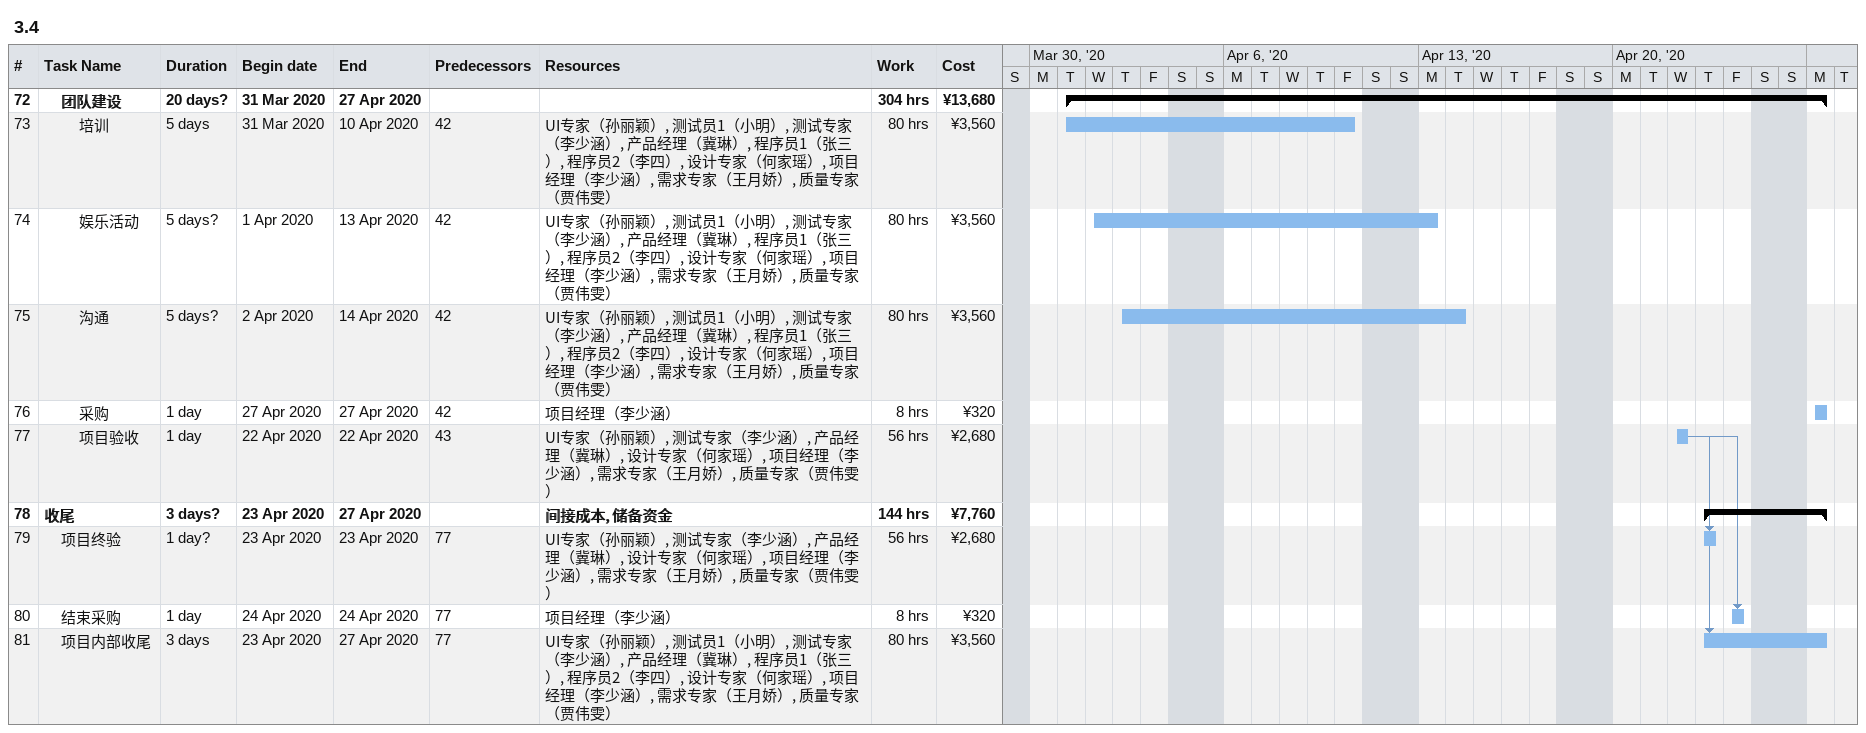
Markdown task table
3.4

| ID | Level | Task | Duration | Start | Finish | Predecessors | Resources | Work (h) | Cost (¥) |
|---|---|---|---|---|---|---|---|---|---|
| 72 | 2 | **团队建设** | 20d? | 2020-03-31 | 2020-04-27 |  |  | 304 | 13680 |
| 73 | 3 | 培训 | 5d | 2020-03-31 | 2020-04-10 | 42 | UI专家（孙丽颖）, 测试员1（小明）, 测试专家（李少涵）, 产品经理（冀琳）, 程序员1（张三）, 程序员2（李四）, 设计专家（何家瑶）, 项目经理（李少涵）, 需求专家（王月娇）, 质量专家（贾伟雯） | 80 | 3560 |
| 74 | 3 | 娱乐活动 | 5d? | 2020-04-01 | 2020-04-13 | 42 | UI专家（孙丽颖）, 测试员1（小明）, 测试专家（李少涵）, 产品经理（冀琳）, 程序员1（张三）, 程序员2（李四）, 设计专家（何家瑶）, 项目经理（李少涵）, 需求专家（王月娇）, 质量专家（贾伟雯） | 80 | 3560 |
| 75 | 3 | 沟通 | 5d? | 2020-04-02 | 2020-04-14 | 42 | UI专家（孙丽颖）, 测试员1（小明）, 测试专家（李少涵）, 产品经理（冀琳）, 程序员1（张三）, 程序员2（李四）, 设计专家（何家瑶）, 项目经理（李少涵）, 需求专家（王月娇）, 质量专家（贾伟雯） | 80 | 3560 |
| 76 | 3 | 采购 | 1d | 2020-04-27 | 2020-04-27 | 42 | 项目经理（李少涵） | 8 | 320 |
| 77 | 3 | 项目验收 | 1d | 2020-04-22 | 2020-04-22 | 43 | UI专家（孙丽颖）, 测试专家（李少涵）, 产品经理（冀琳）, 设计专家（何家瑶）, 项目经理（李少涵）, 需求专家（王月娇）, 质量专家（贾伟雯） | 56 | 2680 |
| 78 | 1 | **收尾** | 3d? | 2020-04-23 | 2020-04-27 |  | 间接成本, 储备资金 | 144 | 7760 |
| 79 | 2 | 项目终验 | 1d? | 2020-04-23 | 2020-04-23 | 77 | UI专家（孙丽颖）, 测试专家（李少涵）, 产品经理（冀琳）, 设计专家（何家瑶）, 项目经理（李少涵）, 需求专家（王月娇）, 质量专家（贾伟雯） | 56 | 2680 |
| 80 | 2 | 结束采购 | 1d | 2020-04-24 | 2020-04-24 | 77 | 项目经理（李少涵） | 8 | 320 |
| 81 | 2 | 项目内部收尾 | 3d | 2020-04-23 | 2020-04-27 | 77 | UI专家（孙丽颖）, 测试员1（小明）, 测试专家（李少涵）, 产品经理（冀琳）, 程序员1（张三）, 程序员2（李四）, 设计专家（何家瑶）, 项目经理（李少涵）, 需求专家（王月娇）, 质量专家（贾伟雯） | 80 | 3560 |
